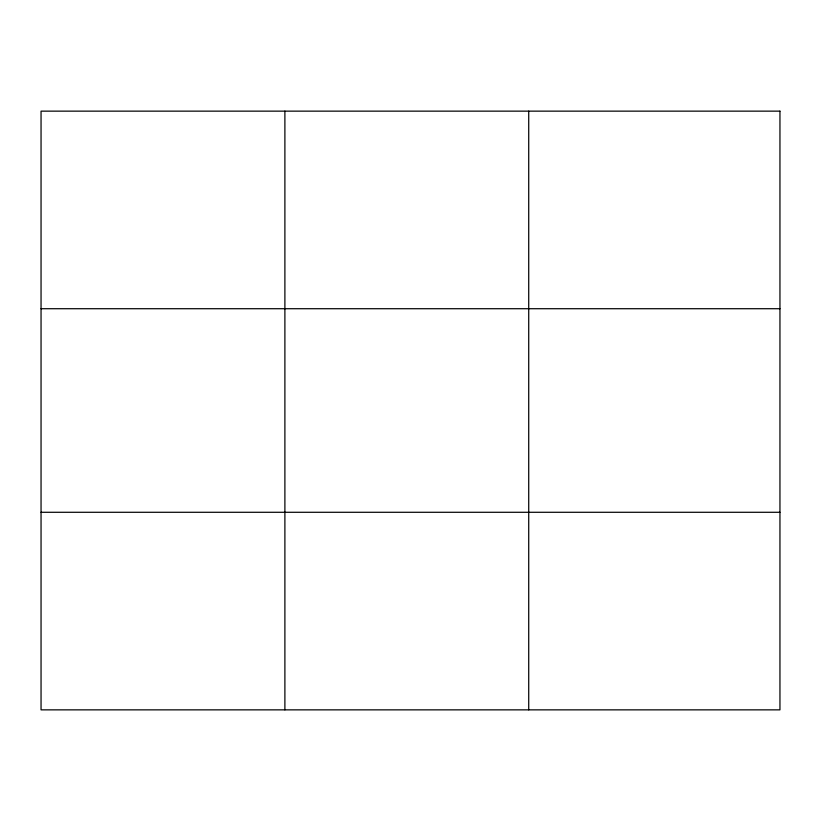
<?xml version="1.0" encoding="UTF-8"?>
<svg xmlns="http://www.w3.org/2000/svg" width="821" height="821" viewBox="0 0 821 821"><rect width="100%" height="100%" fill="white"/><g stroke="black" fill="none" stroke-linecap="round" stroke-linejoin="round"><path stroke-width="1.23" d="M284.887 111.143L284.887 709.857M528.724 111.143L528.724 709.857M41.05 308.717L779.95 308.717M41.05 512.283L779.95 512.283M779.95 111.143L779.95 709.857L41.05 709.857L41.05 111.143L779.95 111.143"/></g></svg>
